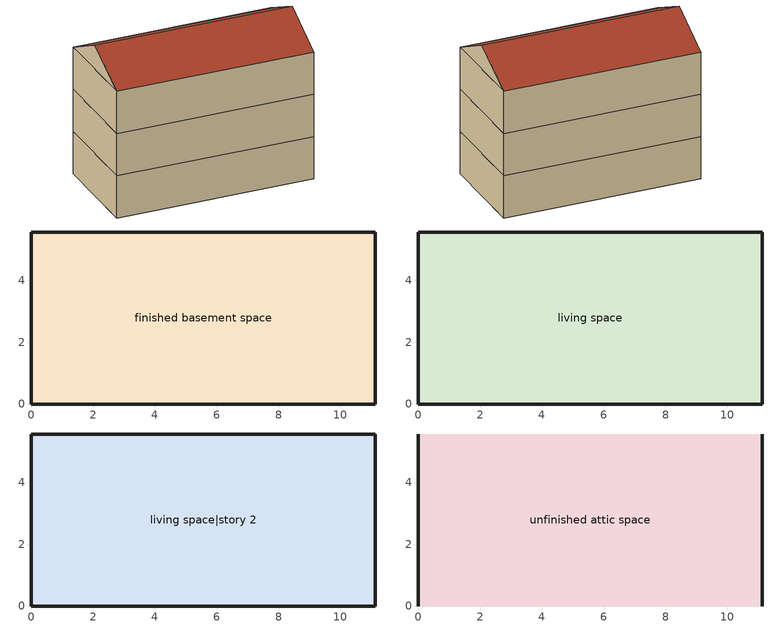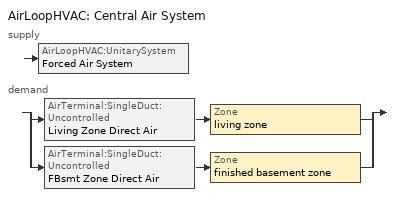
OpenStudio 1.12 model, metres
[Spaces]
finished basement space
 floor ground: 0,0 0,5.56 11.13,5.56 11.13,0 z-2.44
 wall ground: 0,5.56 0,0 11.13,0 11.13,5.56 0,5.56 z-2.44:0
living space
 floor to finished basement space: 0,0 0,5.56 11.13,5.56 11.13,0 z0
 wall outside: 0,5.56 0,0 11.13,0 11.13,5.56 0,5.56 z0:2.44
living space|story 2
 floor to living space: 0,0 0,5.56 11.13,5.56 11.13,0 z2.44
 wall outside: 0,5.56 0,0 11.13,0 11.13,5.56 0,5.56 z2.44:4.88
unfinished attic space
 floor to living space|story 2: 0,5.56 11.13,5.56 11.13,0 0,0 z4.88
 wall outside: 0,2.78,6.27 0,5.56,4.88 0,0,4.88; 11.13,2.78,6.27 11.13,0,4.88 11.13,5.56,4.88
 roof outside: 11.13,2.78,6.27 0,2.78,6.27 0,0,4.88 11.13,0,4.88; 0,2.78,6.27 11.13,2.78,6.27 11.13,5.56,4.88 0,5.56,4.88
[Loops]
AirLoopHVAC 'Central Air System'
 supply: AirLoopHVAC:UnitarySystem 'Forced Air System'
 demand: split
  | AirTerminal:SingleDuct:Uncontrolled 'Living Zone Direct Air' > Zone 'living zone'
  | AirTerminal:SingleDuct:Uncontrolled 'FBsmt Zone Direct Air' > Zone 'finished basement zone'
[ClimateZones]
Climate Zone Institution Name 1=ASHRAE; Climate Zone Document Name 1=ANSI/ASHRAE Standard 169; Climate Zone Document Year 1=2006; Climate Zone Institution Name 2=CEC; Climate Zone Document Name 2=California Climate Zone Descriptions; Climate Zone Document Year 2=1995; Climate Zone Institution Name 3=Building America; Climate Zone Document Year 3=0; Climate Zone Value 3=Cold
[Building]
Building 1: Standards Number of Living Units=1
[Site]
Denver Intl Ap_CO_USA: Latitude {deg}=39.83; Longitude {deg}=-104.65; Time Zone {hr}=-7; Elevation {m}=1650
[SizingPeriod:DesignDay] Barometric Pressure {Pa}=83011; Sky Clearness=0; Rain Indicator=0; Snow Indicator=0; Day of Month=21; Daylight Saving Time Indicator=0; Humidity Indicating Type=Wetbulb; Dry-Bulb Temperature Range Modifier Type=DefaultMultipliers
Name | Maximum Dry-Bulb Temperature {C} | Daily Dry-Bulb Temperature Range {deltaC} | Humidity Indicating Conditions at Maximum Dry-Bulb | Wind Speed {m/s} | Wind Direction {deg} | Month | Day Type | Solar Model Indicator | ASHRAE Taub | ASHRAE Taud
Denver Intl Ap Ann Clg .4% Condns DB=>MWB | 34.6 | 15.2 | 15.7 | 4.2 | 80 | 7 | SummerDesignDay | ASHRAETau | 0.424 | 2.012
Denver Intl Ap Ann Clg .4% Condns WB=>MDB | 27.3 | 15.2 | 18.3 | 4.2 | 80 | 7 | SummerDesignDay | ASHRAETau | 0.424 | 2.012
Denver Intl Ap Ann Htg 99.6% Condns DB | -17.4 | 0 | -17.4 | 3.3 | 160 | 12 | WinterDesignDay | ASHRAEClearSky
[Site:WaterMainsTemperature]
Calculation Method=Correlation; Annual Average Outdoor Air Temperature {C}=10.8753; Maximum Difference In Monthly Average Outdoor Air Temperatures {deltaC}=23.1524
[Site:GroundTemperature:BuildingSurface]
6.71221, 4.9416, 4.79814, 5.63626, 9.00496, 12.3608, 15.2732, 17.1228, 17.2883, 15.7979, 12.9685, 9.71588
[Site:GroundTemperature:Deep]
10.8753, 10.8753, 10.8753, 10.8753, 10.8753, 10.8753, 10.8753, 10.8753, 10.8753, 10.8753, 10.8753, 10.8753
[ThermalZone] Use Ideal Air Loads=No
living zone; unfinished attic zone; finished basement zone
[Sizing:Zone] Zone Cooling Design Supply Air Temperature Input Method=SupplyAirTemperature; Zone Cooling Design Supply Air Temperature {C}=14; Zone Cooling Design Supply Air Temperature Difference {deltaC}=11.11; Zone Heating Design Supply Air Temperature Input Method=SupplyAirTemperature; Zone Heating Design Supply Air Temperature {C}=40; Zone Heating Design Supply Air Temperature Difference {deltaC}=11.11; Zone Cooling Design Supply Air Humidity Ratio {kg-H2O/kg-air}=0.0085; Zone Heating Design Supply Air Humidity Ratio {kg-H2O/kg-air}=0.008; Cooling Design Air Flow Method=DesignDay; Heating Design Air Flow Method=DesignDay; Account for Dedicated Outdoor Air System=No; Dedicated Outdoor Air System Control Strategy=NeutralSupplyAir; Dedicated Outdoor Air Low Setpoint Temperature for Design {C}=autosize; Dedicated Outdoor Air High Setpoint Temperature for Design {C}=autosize
living zone; unfinished attic zone; finished basement zone
[Zone equipment]
living zone: Living Zone Direct Air
finished basement zone: FBsmt Zone Direct Air
[Space]
Name | Thermal Zone
living space; living space|story 2 | living zone
unfinished attic space | unfinished attic zone
finished basement space | finished basement zone
[ElectricEquipment]
unit=1|bed=nil|bath=nil|space=living space|space=living space|story 2|space=finished basement space: Electric Equipment Definition=unit=1|bed=nil|bath=nil|space={f1df905e-232f-4ebf-b7d0-498512c207fa}|space={1f876d2c-7a49-4b1f-9d2e-36b98be37bf0}|space={f2bbf491-059c-4a7e-a377-8b6a33e379fe}; Schedule=empty_schedule
[Coil:Heating:DX:MultiSpeed:StageData]
Gross Rated Heating Capacity {W}=autosize; Gross Rated Heating COP {W/W}=3.33368; Rated Air Flow Rate {m3/s}=autosize; Rated Supply Air Fan Power Per Volume Flow Rate {W/(m3/s)}=773.3; Heating Capacity Function of Temperature Curve=HP_Heat-Cap-fT; Heating Capacity Function of Flow Fraction Curve=HP_Heat-CAP-fFF; Energy Input Ratio Function of Temperature Curve=HP_Heat-EIR-fT; Energy Input Ratio Function of Flow Fraction Curve=HP_Heat-EIR-fFF; Part Load Fraction Correlation Curve=HP_Heat-PLF-fPLR; Rated Waste Heat Fraction of Power Input=0.2; Waste Heat Function of Temperature Curve=ConstantBiquadratic
[Coil:Cooling:DX:MultiSpeed:StageData]
Coil Cooling DX Multi Speed Stage Data 1: Gross Rated Total Cooling Capacity {W}=autosize; Gross Rated Sensible Heat Ratio=autosize; Gross Rated Cooling COP {W/W}=4.07538; Rated Air Flow Rate {m3/s}=autosize; Rated Evaporator Fan Power Per Volume Flow Rate {W/(m3/s)}=773.3; Total Cooling Capacity Function of Temperature Curve=Cool-Cap-fT; Total Cooling Capacity Function of Flow Fraction Curve=Cool-CAP-fFF; Energy Input Ratio Function of Temperature Curve=Cool-EIR-fT; Energy Input Ratio Function of Flow Fraction Curve=Cool-EIR-fFF; Part Load Fraction Correlation Curve=Cool-PLF-fPLR; Nominal Time for Condensate Removal to Begin {s}=1000; Ratio of Initial Moisture Evaporation Rate and Steady State Latent Capacity=1.5; Maximum Cycling Rate {cycles/hr}=3; Latent Capacity Time Constant {s}=45; Rated Waste Heat Fraction of Power Input=0.2; Waste Heat Function of Temperature Curve=ConstantBiquadratic 1; Evaporative Condenser Effectiveness=0.9; Evaporative Condenser Air Flow Rate {m3/s}=autosize; Rated Evaporative Condenser Pump Power Consumption {W}=autosize
[Coil:Heating:DX:SingleSpeed]
DX Heating Coil: Availability Schedule=Always On Discrete; Rated Total Heating Capacity {W}=Autosize; Rated COP {W/W}=3.33368; Rated Air Flow Rate {m3/s}=Autosize; Rated Supply Fan Power Per Volume Flow Rate {W/(m3/s)}=773.391; Total Heating Capacity Function of Temperature Curve=HP_Heat-Cap-fT; Total Heating Capacity Function of Flow Fraction Curve=HP_Heat-CAP-fFF; Energy Input Ratio Function of Temperature Curve=HP_Heat-EIR-fT; Energy Input Ratio Function of Flow Fraction Curve=HP_Heat-EIR-fFF; Part Load Fraction Correlation Curve=HP_Heat-PLF-fPLR; Defrost Energy Input Ratio Function of Temperature Curve=DefrostEIR; Minimum Outdoor Dry-Bulb Temperature for Compressor Operation {C}=-17.7778; Maximum Outdoor Dry-Bulb Temperature for Defrost Operation {C}=4.44444; Crankcase Heater Capacity {W}=20; Maximum Outdoor Dry-Bulb Temperature for Crankcase Heater Operation {C}=12.7778; Defrost Strategy=ReverseCycle; Defrost Control=OnDemand; Defrost Time Period Fraction=0.166667; Resistive Defrost Heater Capacity {W}=2000
[Coil:Heating:Electric]
HeatPump Supp Heater: Availability Schedule=Always On Discrete; Efficiency=1
[Coil:Cooling:DX:SingleSpeed]
DX Cooling Coil: Availability Schedule=Always On Discrete; Rated Total Cooling Capacity {W}=autosize; Rated Sensible Heat Ratio=autosize; Rated COP {W/W}=4.07538; Rated Air Flow Rate {m3/s}=autosize; Rated Evaporator Fan Power Per Volume Flow Rate {W/(m3/s)}=773.391; Total Cooling Capacity Function of Temperature Curve=Cool-Cap-fT; Total Cooling Capacity Function of Flow Fraction Curve=Cool-CAP-fFF; Energy Input Ratio Function of Temperature Curve=Cool-EIR-fT; Energy Input Ratio Function of Flow Fraction Curve=Cool-EIR-fFF; Part Load Fraction Correlation Curve=Cool-PLF-fPLR; Nominal Time for Condensate Removal to Begin {s}=1000; Ratio of Initial Moisture Evaporation Rate and Steady State Latent Capacity=1.5; Maximum Cycling Rate {cycles/hr}=3; Latent Capacity Time Constant {s}=45; Condenser Type=AirCooled; Evaporative Condenser Effectiveness=0; Evaporative Condenser Air Flow Rate {m3/s}=Autosize; Evaporative Condenser Pump Rated Power Consumption {W}=Autosize; Crankcase Heater Capacity {W}=0; Maximum Outdoor Dry-Bulb Temperature for Crankcase Heater Operation {C}=0; Basin Heater Capacity {W/K}=0; Basin Heater Setpoint Temperature {C}=10
[Fan:OnOff]
Supply Fan: Availability Schedule=SupplyFanAvailability; Fan Efficiency=0.117562; Pressure Rise {Pa}=124.55; Maximum Flow Rate {m3/s}=autosize; Motor Efficiency=1; Motor In Airstream Fraction=1; Fan Power Ratio Function of Speed Ratio Curve=Fan On Off Power Curve; Fan Efficiency Ratio Function of Speed Ratio Curve=Fan On Off Efficiency Curve
[AirLoopHVAC:UnitarySystem]
Forced Air System: Control Type=Load; Controlling Zone or Thermostat Location=living zone; Dehumidification Control Type=None; Availability Schedule=Always On Discrete; Supply Fan=Supply Fan; Fan Placement=BlowThrough; Supply Air Fan Operating Mode Schedule=SupplyFanOperation; Heating Coil=DX Heating Coil; DX Heating Coil Sizing Ratio=1; Cooling Coil=DX Cooling Coil; Use DOAS DX Cooling Coil=No; DOAS DX Cooling Coil Leaving Minimum Air Temperature {C}=2; Latent Load Control=SensibleOnlyLoadControl; Supplemental Heating Coil=HeatPump Supp Heater; Supply Air Flow Rate During Cooling Operation {m3/s}=autosize; Supply Air Flow Rate During Heating Operation {m3/s}=autosize; Supply Air Flow Rate When No Cooling or Heating is Required {m3/s}=0; Maximum Supply Air Temperature {C}=76.6667; Maximum Outdoor Dry-Bulb Temperature for Supplemental Heater Operation {C}=4.44444; Maximum Cycling Rate {cycles/hr}=2.5; Heat Pump Time Constant {s}=60; Fraction of On-Cycle Power Use=0.01; Heat Pump Fan Delay Time {s}=60; Ancilliary On-Cycle Electric Power {W}=0; Ancilliary Off-Cycle Electric Power {W}=0
[AirLoopHVAC]
Central Air System: Availability Schedule=Always On Discrete; Design Supply Air Flow Rate {m3/s}=AutoSize
[Sizing:System]
Central Air System: Type of Load to Size On=Sensible; Design Outdoor Air Flow Rate {m3/s}=Autosize; Minimum System Air Flow Ratio=0.3; Preheat Design Temperature {C}=7; Preheat Design Humidity Ratio {kg-H2O/kg-Air}=0.008; Precool Design Temperature {C}=12.8; Precool Design Humidity Ratio {kg-H2O/kg-Air}=0.008; Central Cooling Design Supply Air Temperature {C}=12.8; Central Heating Design Supply Air Temperature {C}=16.7; Sizing Option=NonCoincident; 100% Outdoor Air in Cooling=Yes; 100% Outdoor Air in Heating=Yes; Central Cooling Design Supply Air Humidity Ratio {kg-H2O/kg-Air}=0.0085; Central Heating Design Supply Air Humidity Ratio {kg-H2O/kg-Air}=0.008; Cooling Design Air Flow Method=DesignDay; Cooling Design Air Flow Rate {m3/s}=0; Heating Design Air Flow Method=DesignDay; Heating Design Air Flow Rate {m3/s}=0; System Outdoor Air Method=ZoneSum; Zone Maximum Outdoor Air Fraction=1; Cooling Supply Air Flow Rate Per Floor Area {m3/s-m2}=0.00996765; Cooling Fraction of Autosized Cooling Supply Air Flow Rate=1; Cooling Supply Air Flow Rate Per Unit Cooling Capacity {m3/s-W}=3.94755e-05; Heating Supply Air Flow Rate Per Floor Area {m3/s-m2}=0.00996765; Heating Fraction of Autosized Heating Supply Air Flow Rate=1; Heating Fraction of Autosized Cooling Supply Air Flow Rate=1; Heating Supply Air Flow Rate Per Unit Heating Capacity {m3/s-W}=3.15882e-05; Cooling Design Capacity Method=CoolingDesignCapacity; Cooling Design Capacity {W}=autosize; Cooling Design Capacity Per Floor Area {W/m2}=234.7; Fraction of Autosized Cooling Design Capacity=1; Heating Design Capacity Method=HeatingDesignCapacity; Heating Design Capacity {W}=autosize; Heating Design Capacity Per Floor Area {W/m2}=157; Fraction of Autosized Heating Design Capacity=1; Central Cooling Capacity Control Method=OnOff
[AirTerminal:SingleDuct:Uncontrolled] Availability Schedule=Always On Discrete; Maximum Air Flow Rate {m3/s}=AutoSize
Living Zone Direct Air; FBsmt Zone Direct Air
[Schedule:Ruleset]
empty_schedule: Default Day Schedule=Schedule Day 1
[Schedule:Day]
Schedule Day 1: 24, 0, 0
[Curve:Biquadratic]
Name | Coefficient1 Constant | Coefficient2 x | Coefficient3 x**2 | Coefficient4 y | Coefficient5 y**2 | Coefficient6 x*y | Minimum Value of x | Maximum Value of x | Minimum Value of y | Maximum Value of y
ConstantBiquadratic; ConstantBiquadratic 1 | 1 | 0 | 0 | 0 | 0 | 0 | -100 | 100 | -100 | 100
HP_Heat-Cap-fT | 0.878144 | -0.00291486 | -3.3372e-05 | 0.0223867 | 0.000163944 | -2.187e-05 | -100 | 100 | -100 | 100
HP_Heat-EIR-fT | 0.716518 | 0.0102759 | 0.000460734 | -0.00648037 | 0.000456354 | -0.00069764 | -100 | 100 | -100 | 100
DefrostEIR | 0.1528 | 0 | 0 | 0 | 0 | 0 | -100 | 100 | -100 | 100
Cool-Cap-fT | 1.55736 | -0.0744482 | 0.0030986 | 0.00145958 | -4.1148e-05 | -0.000426714 | 13.88 | 23.88 | 18.33 | 51.66
Cool-EIR-fT | -0.350448 | 0.11681 | -0.00339951 | -0.00122609 | 0.000600809 | -0.000466884 | 13.88 | 23.88 | 18.33 | 51.66
[Curve:Quadratic]
Name | Coefficient1 Constant | Coefficient2 x | Coefficient3 x**2 | Minimum Value of x | Maximum Value of x | Minimum Curve Output | Maximum Curve Output
HP_Heat-PLF-fPLR | 0.89 | 0.11 | 0 | -100 | 100 | -100 | 100
HP_Heat-CAP-fFF | 0.694045 | 0.474208 | -0.168253 | 0 | 2 | 0 | 2
HP_Heat-EIR-fFF | 2.18542 | -1.94283 | 0.757409 | 0 | 2 | 0 | 2
Cool-PLF-fPLR | 0.93 | 0.07 | 0 | 0 | 1 | 0.7 | 1
Cool-CAP-fFF | 0.718664 | 0.417974 | -0.136638 | 0 | 2 | 0 | 2
Cool-EIR-fFF | 1.14349 | -0.13944 | -0.00404779 | 0 | 2 | 0 | 2
[Schedule:Constant]
Name | Value
Always On Discrete; SupplyFanAvailability | 1
SupplyFanOperation | 0
[Curve:Exponent]
Fan On Off Power Curve: Coefficient1 Constant=1; Coefficient2 Constant=0; Coefficient3 Constant=0; Minimum Value of x=0; Maximum Value of x=1
[Curve:Cubic]
Fan On Off Efficiency Curve: Coefficient1 Constant=1; Coefficient2 x=0; Coefficient3 x**2=0; Coefficient4 x**3=0; Minimum Value of x=0; Maximum Value of x=1
